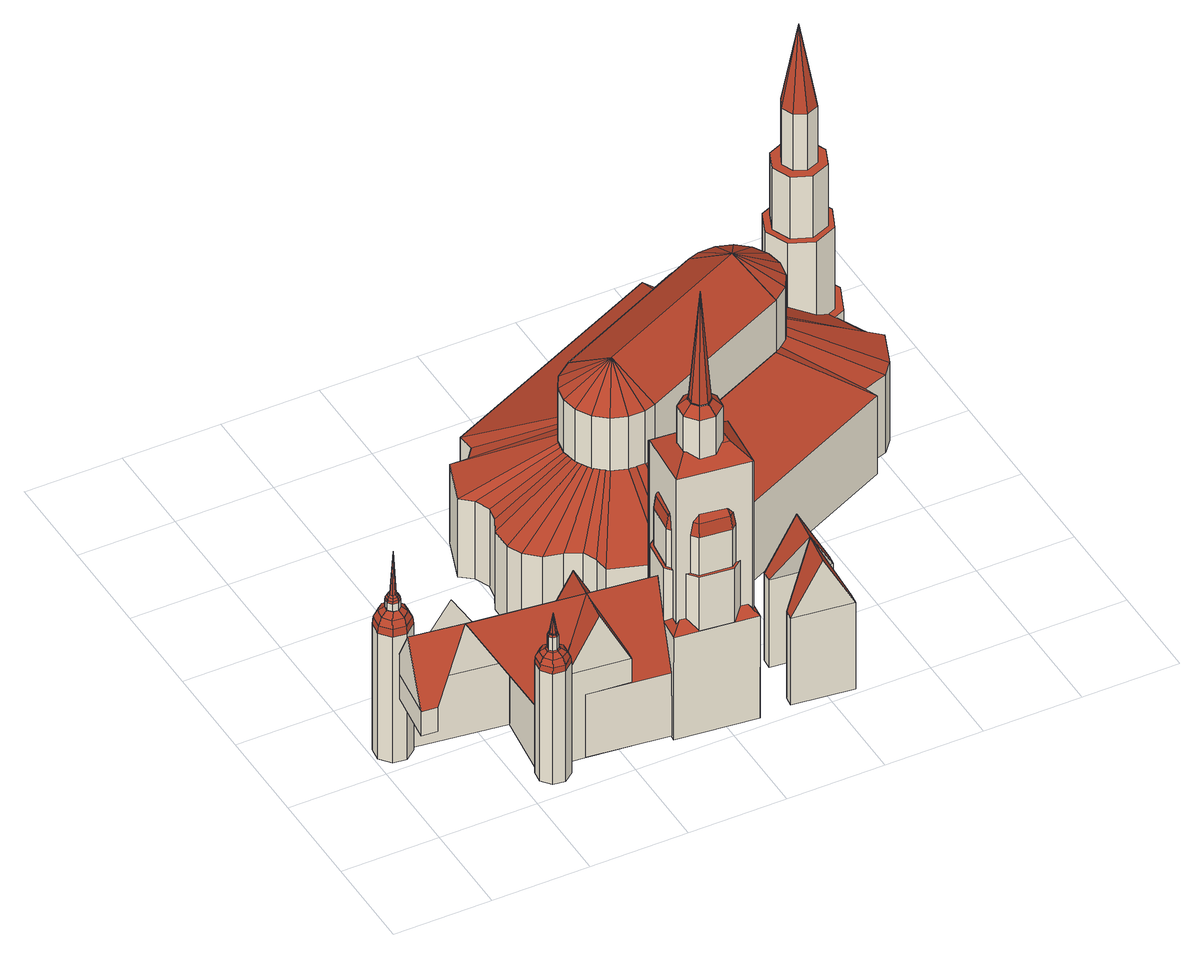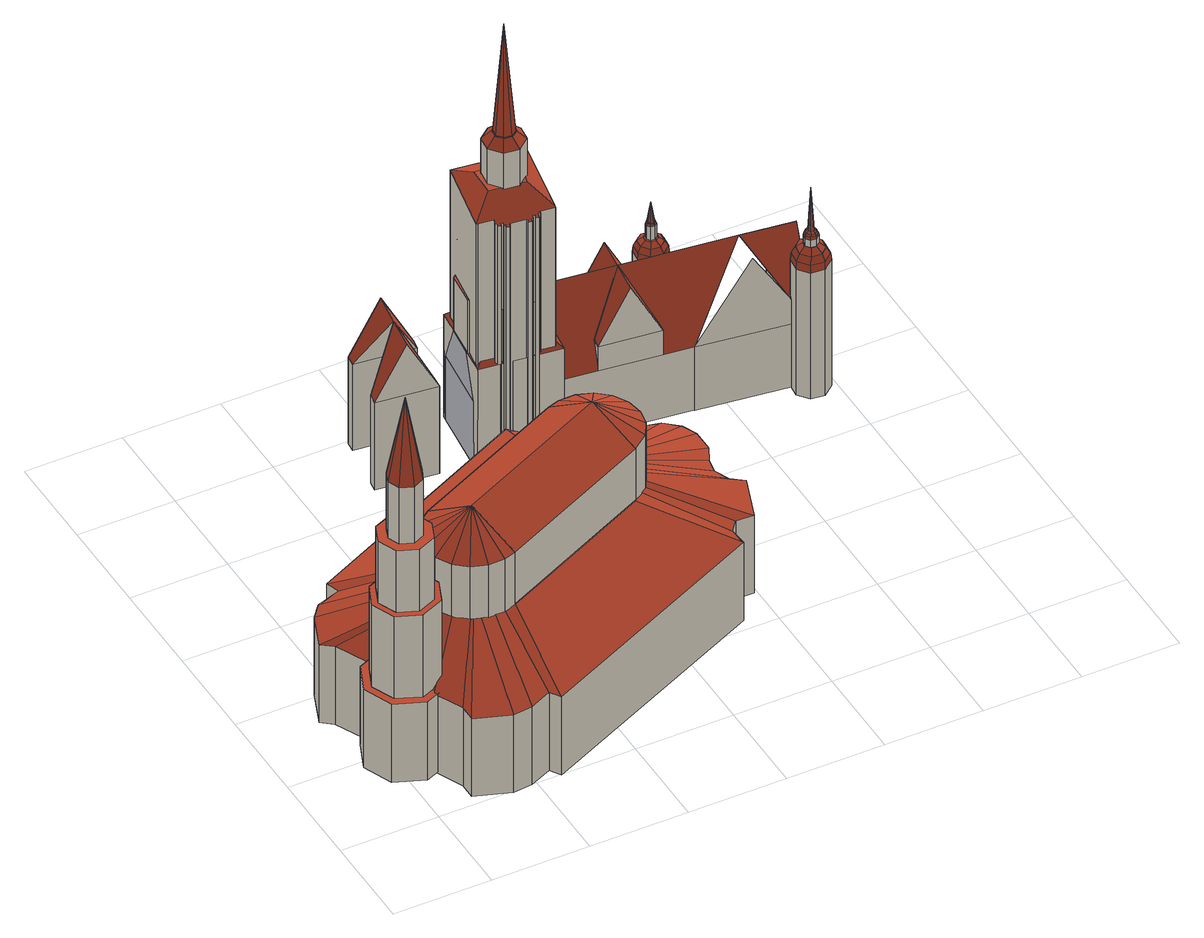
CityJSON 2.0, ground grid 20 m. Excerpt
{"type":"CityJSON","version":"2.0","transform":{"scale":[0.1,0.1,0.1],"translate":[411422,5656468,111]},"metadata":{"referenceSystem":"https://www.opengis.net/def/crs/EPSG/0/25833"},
"CityObjects":{
"building1":{"type":"Building","attributes":{"name":"Residenzschloss Dresdensmannsturm","Gemeindeschluessel":14612000,"Dachneigung":32.21,"Dachorientierung":7.76,"MittlereTraufHoehe":126.92,"QualitaetDacherkennung":100,"ObjektHoehe":32.31,"BodenHoehe":112.13,"Geometrietyp2DReferenz":"3000","AbsoluteHoehe":144.44,"Dachflaeche":2855.37,"measuredHeight":32.31,"function":"31001_3031","roofType":"5000","storeysAboveGround":11},"children":["building1-1","building1-2","building1-3","building1-4","building1-5","building1-6","building1-7","building1-8","building1-9","building1-10","building1-11","building1-12","building1-13","building1-14","building1-15","building1-16"],"geometry":[{"type":"MultiSurface","lod":"2","boundaries":[[[0,1,2]],[[1,0,3,4]]],"semantics":{"surfaces":[{"type":"WallSurface"}],"values":[0,0]}}]},
"building1-1":{"type":"BuildingPart","attributes":{"Dachneigung":5.36,"Dachorientierung":0,"MittlereTraufHoehe":141.39,"QualitaetDacherkennung":100,"BodenHoehe":112.03,"ObjektTeilHoehe":33.84,"Geometrietyp2DReferenz":"3000","AbsoluteHoehe":145.87,"Dachflaeche":96.58,"measuredHeight":33.84,"roofType":"3700","storeysAboveGround":11},"parents":["building1"],"geometry":[{"type":"MultiSurface","lod":"2","boundaries":[[[5,6,7,8]],[[6,9,10,7]],[[9,11,12,10]],[[11,13,14,12]],[[13,15,16,14]],[[15,17,18,16]],[[17,19,20,18]],[[19,5,8,20]],[[21,22,23]],[[21,23,24]],[[21,24,25]],[[21,25,26]],[[21,26,27]],[[21,27,28]],[[21,28,29]],[[21,29,22]],[[22,30,31,23]],[[23,31,32,24]],[[24,32,33,25]],[[25,33,34,26]],[[26,34,35,27]],[[27,35,36,28]],[[28,36,37,29]],[[29,37,30,22]],[[30,38,39,31]],[[31,39,40,32]],[[32,40,41,33]],[[33,41,42,34]],[[34,42,43,35]],[[35,43,44,36]],[[36,44,45,37]],[[37,45,38,30]],[[38,19,17,39]],[[39,17,15,40]],[[40,15,13,41]],[[41,13,11,42]],[[42,11,9,43]],[[43,9,6,44]],[[44,6,5,45]],[[45,5,19,38]],[[8,7,10,12,14,16,18,20]]],"semantics":{"surfaces":[{"type":"WallSurface"},{"type":"RoofSurface"},{"type":"GroundSurface"}],"values":[0,0,0,0,0,0,0,0,1,1,1,1,1,1,1,1,1,1,1,1,1,1,1,1,1,1,1,1,1,1,1,1,1,1,1,1,1,1,1,1,2]}}]},
"building1-2":{"type":"BuildingPart","attributes":{"Dachneigung":3.15,"Dachorientierung":0,"MittlereTraufHoehe":147.24,"QualitaetDacherkennung":100,"BodenHoehe":145.54,"ObjektTeilHoehe":12.84,"Geometrietyp2DReferenz":"3000","AbsoluteHoehe":158.38,"Dachflaeche":29,"measuredHeight":12.84,"roofType":"3700","storeysAboveGround":4},"parents":["building1"],"geometry":[{"type":"MultiSurface","lod":"2","boundaries":[[[46,47,28,48]],[[47,49,50,28]],[[49,51,52,50]],[[51,53,54,52]],[[53,55,56,54]],[[55,57,58,56]],[[57,59,60,58]],[[59,46,48,60]],[[61,62,63]],[[61,63,64]],[[61,64,65]],[[61,65,66]],[[61,66,67]],[[61,67,68]],[[61,68,69]],[[61,69,62]],[[62,70,71,63]],[[63,71,72,64]],[[64,72,73,65]],[[65,73,74,66]],[[66,74,75,67]],[[67,75,76,68]],[[68,76,77,69]],[[69,77,70,62]],[[70,78,79,71]],[[71,79,80,72]],[[72,80,81,73]],[[73,81,82,74]],[[74,82,83,75]],[[75,83,84,76]],[[76,84,85,77]],[[77,85,78,70]],[[78,59,57,79]],[[79,57,55,80]],[[80,55,53,81]],[[81,53,51,82]],[[82,51,49,83]],[[83,49,47,84]],[[84,47,46,85]],[[85,46,59,78]],[[48,28,50,52,54,56,58,60]]],"semantics":{"surfaces":[{"type":"WallSurface"},{"type":"RoofSurface"},{"type":"GroundSurface"}],"values":[0,0,0,0,0,0,0,0,1,1,1,1,1,1,1,1,1,1,1,1,1,1,1,1,1,1,1,1,1,1,1,1,1,1,1,1,1,1,1,1,2]}}]},
"building1-3":{"type":"BuildingPart","attributes":{"Dachneigung":30.23,"Dachorientierung":98.1,"MittlereTraufHoehe":132.48,"QualitaetDacherkennung":100,"BodenHoehe":126.92,"ObjektTeilHoehe":17.53,"Geometrietyp2DReferenz":"3000","AbsoluteHoehe":144.44,"Dachflaeche":199.86,"measuredHeight":17.53,"roofType":"3100","storeysAboveGround":6},"parents":["building1"],"geometry":[{"type":"MultiSurface","lod":"2","boundaries":[[[86,87,88,89]],[[87,90,1,88]],[[90,91,92,1]],[[91,86,89,92]],[[90,87,93]],[[86,91,94]],[[87,86,94,93]],[[91,90,93,94]],[[89,88,1,92]]],"semantics":{"surfaces":[{"type":"WallSurface"},{"type":"RoofSurface"},{"type":"GroundSurface"}],"values":[0,0,0,0,0,0,1,1,2]}}]},
"building1-4":{"type":"BuildingPart","attributes":{"Dachneigung":8.77,"Dachorientierung":0,"MittlereTraufHoehe":144.46,"QualitaetDacherkennung":100,"BodenHoehe":144.46,"ObjektTeilHoehe":5,"Geometrietyp2DReferenz":"3000","AbsoluteHoehe":149.46,"Dachflaeche":12.95,"measuredHeight":5,"roofType":"4000","storeysAboveGround":2},"parents":["building1"],"geometry":[{"type":"MultiSurface","lod":"2","boundaries":[[[95,96,97,98]],[[96,99,100,97]],[[99,101,102,100]],[[101,103,104,102]],[[103,105,106,104]],[[105,107,108,106]],[[107,109,110,108]],[[109,95,98,110]],[[96,95,111]],[[99,96,111]],[[101,99,111]],[[103,101,111]],[[105,103,111]],[[107,105,111]],[[109,107,111]],[[95,109,111]],[[98,97,100,102,104,106,108,110]]],"semantics":{"surfaces":[{"type":"WallSurface"},{"type":"RoofSurface"},{"type":"GroundSurface"}],"values":[0,0,0,0,0,0,0,0,1,1,1,1,1,1,1,1,2]}}]},
"building1-5":{"type":"BuildingPart","attributes":{"Dachneigung":5.8,"Dachorientierung":0,"MittlereTraufHoehe":137.91,"QualitaetDacherkennung":100,"BodenHoehe":112.11,"ObjektTeilHoehe":29.48,"Geometrietyp2DReferenz":"3000","AbsoluteHoehe":141.59,"Dachflaeche":72.19,"measuredHeight":29.48,"roofType":"3700","storeysAboveGround":10},"parents":["building1"],"geometry":[{"type":"MultiSurface","lod":"2","boundaries":[[[112,113,114,115]],[[113,116,117,114]],[[116,118,119,117]],[[118,120,121,119]],[[120,122,123,121]],[[122,124,125,123]],[[124,126,127,125]],[[126,112,115,127]],[[128,129,130]],[[128,130,131]],[[128,131,132]],[[128,132,133]],[[128,133,134]],[[128,134,135]],[[128,135,136]],[[128,136,129]],[[129,137,138,130]],[[130,138,139,131]],[[131,139,140,132]],[[132,140,141,133]],[[133,141,142,134]],[[134,142,143,135]],[[135,143,144,136]],[[136,144,137,129]],[[137,145,146,138]],[[138,146,147,139]],[[139,147,148,140]],[[140,148,149,141]],[[141,149,150,142]],[[142,150,151,143]],[[143,151,152,144]],[[144,152,145,137]],[[145,126,124,146]],[[146,124,122,147]],[[147,122,120,148]],[[148,120,118,149]],[[149,118,116,150]],[[150,116,113,151]],[[151,113,112,152]],[[152,112,126,145]],[[115,114,117,119,121,123,125,127]]],"semantics":{"surfaces":[{"type":"WallSurface"},{"type":"RoofSurface"},{"type":"GroundSurface"}],"values":[0,0,0,0,0,0,0,0,1,1,1,1,1,1,1,1,1,1,1,1,1,1,1,1,1,1,1,1,1,1,1,1,1,1,1,1,1,1,1,1,2]}}]},
"building1-6":{"type":"BuildingPart","attributes":{"Dachneigung":22.55,"Dachorientierung":0,"MittlereTraufHoehe":144.46,"QualitaetDacherkennung":100,"BodenHoehe":141.36,"ObjektTeilHoehe":5.5,"Geometrietyp2DReferenz":"3000","AbsoluteHoehe":146.86,"Dachflaeche":8.59,"measuredHeight":5.5,"roofType":"3500","storeysAboveGround":2},"parents":["building1"],"geometry":[{"type":"MultiSurface","lod":"2","boundaries":[[[153,154,155,156]],[[154,157,158,155]],[[157,159,160,158]],[[159,161,162,160]],[[161,163,164,162]],[[163,165,166,164]],[[165,167,168,166]],[[167,153,156,168]],[[154,153,169]],[[157,154,169]],[[159,157,169]],[[161,159,169]],[[163,161,169]],[[165,163,169]],[[167,165,169]],[[153,167,169]],[[156,155,158,160,162,164,166,168]]],"semantics":{"surfaces":[{"type":"WallSurface"},{"type":"RoofSurface"},{"type":"GroundSurface"}],"values":[0,0,0,0,0,0,0,0,1,1,1,1,1,1,1,1,2]}}]},
"building1-7":{"type":"BuildingPart","attributes":{"Dachneigung":21.31,"Dachorientierung":-83.11,"MittlereTraufHoehe":126.92,"QualitaetDacherkennung":100,"BodenHoehe":112.19,"ObjektTeilHoehe":32.25,"Geometrietyp2DReferenz":"3000","AbsoluteHoehe":144.44,"Dachflaeche":1184.16,"measuredHeight":32.25,"roofType":"3100","storeysAboveGround":11},"parents":["building1"],"geometry":[{"type":"MultiSurface","lod":"2","boundaries":[[[0,170,171,172]],[[173,174,175,176]],[[174,0,172,175]],[[0,174,94]],[[170,0,94,177,178]],[[174,173,179,177,94]],[[172,171,176,175]],[[176,171,170,173]],[[179,178,177]],[[173,170,178,179]]],"semantics":{"surfaces":[{"type":"WallSurface"},{"type":"RoofSurface"},{"type":"GroundSurface"},{"type":"ClosureSurface","isClosure":"1","QuelleClosure":"LoD2WallSurface"}],"values":[0,0,0,0,1,1,2,3,0,3]}}]},
"building1-8":{"type":"BuildingPart","attributes":{"Dachneigung":27.53,"Dachorientierung":7.8,"MittlereTraufHoehe":132.55,"QualitaetDacherkennung":100,"BodenHoehe":112.1,"ObjektTeilHoehe":32.34,"Geometrietyp2DReferenz":"3000","AbsoluteHoehe":144.44,"Dachflaeche":121.44,"measuredHeight":32.34,"roofType":"3100","storeysAboveGround":11},"parents":["building1"],"geometry":[{"type":"MultiSurface","lod":"2","boundaries":[[[180,181,182,183]],[[181,184,185,182]],[[184,186,187,185]],[[186,180,183,187]],[[184,181,188]],[[180,186,189]],[[181,180,189,188]],[[186,184,188,189]],[[183,182,185,187]]],"semantics":{"surfaces":[{"type":"WallSurface"},{"type":"RoofSurface"},{"type":"GroundSurface"}],"values":[0,0,0,0,0,0,1,1,2]}}]},
"building1-9":{"type":"BuildingPart","attributes":{"Dachneigung":27.54,"Dachorientierung":-172.2,"MittlereTraufHoehe":132.55,"QualitaetDacherkennung":100,"BodenHoehe":126.93,"ObjektTeilHoehe":17.52,"Geometrietyp2DReferenz":"3000","AbsoluteHoehe":144.44,"Dachflaeche":121.44,"measuredHeight":17.52,"roofType":"3100","storeysAboveGround":6},"parents":["building1"],"geometry":[{"type":"MultiSurface","lod":"2","boundaries":[[[190,191,192,193]],[[191,194,195,192]],[[194,196,197,195]],[[196,190,193,197]],[[194,191,198]],[[190,196,189]],[[191,190,189,198]],[[196,194,198,189]],[[193,192,195,197]]],"semantics":{"surfaces":[{"type":"WallSurface"},{"type":"RoofSurface"},{"type":"GroundSurface"}],"values":[0,0,0,0,0,0,1,1,2]}}]},
"building1-10":{"type":"BuildingPart","attributes":{"Dachneigung":42.25,"Dachorientierung":0,"MittlereTraufHoehe":135.97,"QualitaetDacherkennung":100,"BodenHoehe":112.13,"ObjektTeilHoehe":33.02,"Geometrietyp2DReferenz":"3000","AbsoluteHoehe":145.16,"Dachflaeche":415.4,"measuredHeight":33.02,"roofType":"3500","storeysAboveGround":11},"parents":["building1"],"geometry":[{"type":"MultiSurface","lod":"2","boundaries":[[[199,200,201,202]],[[203,204,205,206]],[[200,199,207]],[[203,178,179,200,207]],[[204,203,207]],[[199,208,209,204,207]],[[202,201,206,205]],[[206,201,200,179,173,176,171,170,178,203]],[[171,176,173,170]],[[170,173,179,178]],[[202,205,204,209,210,211,212,213,208,199]],[[212,211,210,213]],[[213,210,209,208]]],"semantics":{"surfaces":[{"type":"WallSurface"},{"type":"RoofSurface"},{"type":"GroundSurface"},{"type":"ClosureSurface","isClosure":"1","QuelleClosure":"LoD2WallSurface"}],"values":[0,0,1,1,1,1,2,0,3,3,0,3,3]}}]},
"building1-11":{"type":"BuildingPart","attributes":{"Dachneigung":4.38,"Dachorientierung":0,"MittlereTraufHoehe":181.13,"QualitaetDacherkennung":100,"BodenHoehe":181.13,"ObjektTeilHoehe":26.75,"Geometrietyp2DReferenz":"3000","AbsoluteHoehe":207.88,"Dachflaeche":182.05,"measuredHeight":26.75,"roofType":"4000","storeysAboveGround":9},"parents":["building1"],"geometry":[{"type":"MultiSurface","lod":"2","boundaries":[[[214,215,216,217]],[[215,218,219,216]],[[218,220,221,219]],[[220,222,223,221]],[[222,224,225,223]],[[224,226,227,225]],[[226,228,229,227]],[[228,214,217,229]],[[215,214,230]],[[218,215,230]],[[220,218,230]],[[222,220,230]],[[224,222,230]],[[226,224,230]],[[228,226,230]],[[214,228,230]],[[217,216,219,221,223,225,227,229]]],"semantics":{"surfaces":[{"type":"WallSurface"},{"type":"RoofSurface"},{"type":"GroundSurface"}],"values":[0,0,0,0,0,0,0,0,1,1,1,1,1,1,1,1,2]}}]},
"building1-12":{"type":"BuildingPart","attributes":{"Dachneigung":43.86,"Dachorientierung":0,"MittlereTraufHoehe":181.13,"QualitaetDacherkennung":100,"BodenHoehe":164.23,"ObjektTeilHoehe":20.91,"Geometrietyp2DReferenz":"3000","AbsoluteHoehe":185.14,"Dachflaeche":71.11,"measuredHeight":20.91,"roofType":"3500","storeysAboveGround":7},"parents":["building1"],"geometry":[{"type":"MultiSurface","lod":"2","boundaries":[[[231,232,233,234]],[[232,235,236,233]],[[235,237,238,236]],[[237,239,240,238]],[[239,241,242,240]],[[241,243,244,242]],[[243,245,246,244]],[[245,231,234,246]],[[232,231,247]],[[235,232,247]],[[237,235,247]],[[239,237,247]],[[241,239,247]],[[243,241,247]],[[245,243,247]],[[231,245,247]],[[234,233,236,238,240,242,244,246]]],"semantics":{"surfaces":[{"type":"WallSurface"},{"type":"RoofSurface"},{"type":"GroundSurface"}],"values":[0,0,0,0,0,0,0,0,1,1,1,1,1,1,1,1,2]}}]},
"building1-13":{"type":"BuildingPart","attributes":{"Dachneigung":6.52,"Dachorientierung":0,"MittlereTraufHoehe":157.16,"QualitaetDacherkennung":100,"BodenHoehe":148.55,"ObjektTeilHoehe":16.82,"Geometrietyp2DReferenz":"3000","AbsoluteHoehe":165.37,"Dachflaeche":417.18,"measuredHeight":16.82,"roofType":"3700","storeysAboveGround":6},"parents":["building1"],"geometry":[{"type":"MultiSurface","lod":"2","boundaries":[[[248,249,250,251]],[[249,252,253,250]],[[252,254,255,253]],[[254,256,257,255]],[[256,258,259,257]],[[258,260,261,259]],[[260,262,263,261]],[[262,248,251,263]],[[264,265,266]],[[264,266,267]],[[264,267,268]],[[264,268,269]],[[264,269,270]],[[264,270,271]],[[264,271,272]],[[264,272,265]],[[265,273,274,266]],[[266,274,275,267]],[[267,275,276,268]],[[268,276,277,269]],[[269,277,278,270]],[[270,278,279,271]],[[271,279,280,272]],[[272,280,273,265]],[[273,281,282,274]],[[274,282,283,275]],[[275,283,284,276]],[[276,284,285,277]],[[277,285,286,278]],[[278,286,287,279]],[[279,287,288,280]],[[280,288,281,273]],[[281,262,260,282]],[[282,260,258,283]],[[283,258,256,284]],[[284,256,254,285]],[[285,254,252,286]],[[286,252,249,287]],[[287,249,248,288]],[[288,248,262,281]],[[257,259,261,263,251,250,253,255]]],"semantics":{"surfaces":[{"type":"WallSurface"},{"type":"RoofSurface"},{"type":"ClosureSurface","isClosure":"1","QuelleClosure":"LoD2GroundSurface"}],"values":[0,0,0,0,0,0,0,0,1,1,1,1,1,1,1,1,1,1,1,1,1,1,1,1,1,1,1,1,1,1,1,1,1,1,1,1,1,1,1,1,2]}}]},
"building1-14":{"type":"BuildingPart","attributes":{"Dachneigung":90,"Dachorientierung":0,"MittlereTraufHoehe":148.55,"QualitaetDacherkennung":100,"BodenHoehe":136.02,"ObjektTeilHoehe":12.53,"Geometrietyp2DReferenz":"3000","AbsoluteHoehe":148.55,"Dachflaeche":228.17,"measuredHeight":12.53,"roofType":"1000","storeysAboveGround":4},"parents":["building1"],"geometry":[{"type":"MultiSurface","lod":"2","boundaries":[[[289,290,291,292]],[[290,293,294,291]],[[293,295,296,294]],[[295,297,298,296]],[[297,299,300,298]],[[299,301,302,300]],[[301,303,304,302]],[[303,289,292,304]],[[292,291,294,296,298,300,302,304]],[[293,290,289,303,301,299,297,295],[253,255,257,259,261,263,251,250]],[[253,250,251,263,261,259,257,255]]],"semantics":{"surfaces":[{"type":"WallSurface"},{"type":"GroundSurface"},{"type":"RoofSurface"},{"type":"ClosureSurface","isClosure":"1","QuelleClosure":"LoD2RoofSurface"}],"values":[0,0,0,0,0,0,0,0,1,2,3]}}]},
"building1-15":{"type":"BuildingPart","attributes":{"Dachneigung":27.52,"Dachorientierung":7.8,"MittlereTraufHoehe":132.55,"QualitaetDacherkennung":100,"BodenHoehe":112.35,"ObjektTeilHoehe":32.09,"Geometrietyp2DReferenz":"3000","AbsoluteHoehe":144.44,"Dachflaeche":121.38,"measuredHeight":32.09,"roofType":"3100","storeysAboveGround":11},"parents":["building1"],"geometry":[{"type":"MultiSurface","lod":"2","boundaries":[[[305,306,307,308]],[[306,309,310,307]],[[309,311,312,310]],[[311,305,308,312]],[[309,306,313]],[[305,311,314]],[[306,305,314,313]],[[311,309,313,314]],[[308,307,310,312]]],"semantics":{"surfaces":[{"type":"WallSurface"},{"type":"RoofSurface"},{"type":"GroundSurface"}],"values":[0,0,0,0,0,0,1,1,2]}}]},
"building1-16":{"type":"BuildingPart","attributes":{"Dachneigung":27.53,"Dachorientierung":-172.2,"MittlereTraufHoehe":132.55,"QualitaetDacherkennung":100,"BodenHoehe":112.17,"ObjektTeilHoehe":32.28,"Geometrietyp2DReferenz":"3000","AbsoluteHoehe":144.44,"Dachflaeche":121.44,"measuredHeight":32.28,"roofType":"3100","storeysAboveGround":11},"parents":["building1"],"geometry":[{"type":"MultiSurface","lod":"2","boundaries":[[[315,316,317,318]],[[316,319,320,317]],[[319,321,322,320]],[[321,315,318,322]],[[319,316,323]],[[315,321,314]],[[316,315,314,323]],[[321,319,323,314]],[[318,317,320,322]]],"semantics":{"surfaces":[{"type":"WallSurface"},{"type":"RoofSurface"},{"type":"GroundSurface"}],"values":[0,0,0,0,0,0,1,1,2]}}]},
"building2":{"type":"Building","attributes":{"name":"Hausmannsturm,Residenzschloss Dresden","Dachtyp_tdc":"tdcCutTentRoof","Gemeindeschluessel":14612000,"Dachneigung":43.99,"QualitaetDacherkennung":9,"Geometrietyp2DReferenz":"3000","measuredHeight":60.92,"function":"31001_3031","roofType":"9999"},"geometry":[{"type":"Solid","lod":"2","boundaries":[[[[324,325,326,327]],[[325,328,329,326]],[[328,330,331,329]],[[330,332,333,331]],[[332,334,335,333]],[[334,336,337,335]],[[336,338,339,337]],[[338,340,341,339]],[[340,342,343,341]],[[342,344,345,343]],[[344,346,347,345]],[[346,348,349,347]],[[348,350,351,349]],[[350,352,353,351]],[[352,354,355,353]],[[354,356,357,355]],[[356,358,359,357]],[[358,360,361,359]],[[360,362,363,361]],[[362,364,365,363]],[[364,366,367,365]],[[366,368,369,367]],[[368,370,371,369]],[[370,372,373,371]],[[372,374,375,373]],[[374,376,377,375]],[[376,378,379,377]],[[378,380,381,379]],[[380,382,383,381]],[[382,384,385,383]],[[384,386,387,385]],[[386,388,389,387]],[[388,324,327,389]],[[325,324,388,390,391]],[[328,325,391,392]],[[386,384,382,380,378,376,374,372,370,368,366,364,362,360,358,356,354,352,350,348,346,344,342,340,338,336,334,332,330,328,392,393]],[[388,386,393,390]],[[393,392,391,390]],[[327,326,329,331,333,335,337,339,341,343,345,347,349,351,353,355,357,359,361,363,365,367,369,371,373,375,377,379,381,383,385,387,389]]]],"semantics":{"surfaces":[{"type":"WallSurface"},{"type":"RoofSurface"},{"type":"GroundSurface"}],"values":[[0,0,0,0,0,0,0,0,0,0,0,0,0,0,0,0,0,0,0,0,0,0,0,0,0,0,0,0,0,0,0,0,0,1,1,1,1,1,2]]}}]},
"building3":{"type":"Building","attributes":{"name":"Kathedrale Ss. Trinitatis","Gemeindeschluessel":14612000,"Dachneigung":90,"Dachorientierung":0,"MittlereTraufHoehe":130.21,"QualitaetDacherkennung":100,"ObjektHoehe":25.7,"BodenHoehe":111.96,"Geometrietyp2DReferenz":"3000","AbsoluteHoehe":137.66,"Dachflaeche":4424.07,"measuredHeight":25.7,"function":"31001_3041","roofType":"3500","storeysAboveGround":9},"children":["building3-1","building3-2","building3-3","building3-4","building3-5","building3-6","building3-7"],"geometry":[{"type":"MultiSurface","lod":"2","boundaries":[[[394,395,396,397]],[[395,398,399,396]],[[398,400,401,399]],[[400,402,403,401]],[[402,404,405,403]],[[404,406,407,405]],[[406,408,409,407]],[[408,410,411,409]],[[410,412,413,411]],[[412,414,415,413]],[[414,416,417,415]],[[416,418,419,417]],[[418,420,421,419]],[[420,422,423,421]],[[422,424,425,423]],[[424,426,427,425]],[[426,428,429,427]],[[428,430,431,429]],[[430,432,433,431]],[[432,434,435,433]],[[434,436,437,435]],[[436,438,439,437]],[[438,440,441,439]],[[440,442,443,441]],[[442,444,445,443]],[[444,446,447,445]],[[446,448,449,447]],[[448,450,451,449]],[[450,452,453,451]],[[452,454,455,453]],[[454,456,457,455]],[[456,458,459,457]],[[458,460,461,459]],[[460,394,397,461]],[[394,460,462,463]],[[464,465,440,438]],[[466,420,418,467]],[[467,468,469,470,471,472,473,474,475,476,477,478,463,462,479,480,481,482,483,484,485,486,487,465,464,488,489,490,491,492,493,494,495,466]],[[460,458,479,462]],[[395,394,463,478]],[[410,471,470,412]],[[468,467,418,416]],[[469,468,416,414]],[[470,469,414,412]],[[473,472,408,406]],[[410,408,472,471]],[[398,395,478,477]],[[476,475,402,400]],[[477,476,400,398]],[[480,479,458,456]],[[488,464,438,436]],[[490,489,434,432]],[[489,488,436,434]],[[491,490,432,430]],[[422,420,466,495]],[[422,495,494,424]],[[426,424,494,493]],[[428,426,493,492]],[[492,491,430,428]],[[481,480,456,454]],[[482,481,454,452]],[[484,483,450,448]],[[483,482,452,450]],[[485,484,448,446]],[[486,485,446,444]],[[487,486,444,442]],[[442,440,465,487]],[[474,473,406,404]],[[404,402,475,474]],[[397,396,399,401,403,405,407,409,411,413,415,417,419,421,423,425,427,429,431,433,435,437,439,441,443,445,447,449,451,453,455,457,459,461]]],"semantics":{"surfaces":[{"type":"WallSurface"},{"type":"RoofSurface"},{"type":"GroundSurface"}],"values":[0,0,0,0,0,0,0,0,0,0,0,0,0,0,0,0,0,0,0,0,0,0,0,0,0,0,0,0,0,0,0,0,0,0,1,1,1,1,1,1,1,1,1,1,1,1,1,1,1,1,1,1,1,1,1,1,1,1,1,1,1,1,1,1,1,1,1,1,1,2]}}]},
"building3-1":{"type":"BuildingPart","attributes":{"Dachneigung":57.78,"Dachorientierung":65.01,"MittlereTraufHoehe":149.91,"QualitaetDacherkennung":100,"BodenHoehe":137.98,"ObjektTeilHoehe":18.05,"Geometrietyp2DReferenz":"3000","AbsoluteHoehe":156.03,"Dachflaeche":830.53,"measuredHeight":18.05,"roofType":"3100","storeysAboveGround":6},"parents":["building3"],"geometry":[{"type":"MultiSurface","lod":"2","boundaries":[[[496,497,498,499]],[[500,501,502,503]],[[497,496,504,505]],[[501,500,505,504]],[[499,498,503,502]],[[497,500,503,498]],[[501,496,499,502]],[[500,497,505]],[[496,501,504]]],"semantics":{"surfaces":[{"type":"WallSurface"},{"type":"RoofSurface"},{"type":"GroundSurface"},{"type":"ClosureSurface","isClosure":"1","QuelleClosure":"LoD2WallSurface"}],"values":[0,0,1,1,2,3,3,3,3]}}]},
"building3-2":{"type":"BuildingPart","attributes":{"Dachneigung":9.84,"Dachorientierung":0,"MittlereTraufHoehe":177.07,"QualitaetDacherkennung":100,"BodenHoehe":164.03,"ObjektTeilHoehe":31.49,"Geometrietyp2DReferenz":"3000","AbsoluteHoehe":195.51,"Dachflaeche":198.35,"measuredHeight":31.49,"roofType":"3500","storeysAboveGround":10},"parents":["building3"],"geometry":[{"type":"MultiSurface","lod":"2","boundaries":[[[506,507,508,509]],[[507,510,511,508]],[[510,512,513,511]],[[512,514,515,513]],[[514,516,517,515]],[[516,518,519,517]],[[518,520,521,519]],[[520,506,509,521]],[[507,506,522]],[[510,507,522]],[[512,510,522]],[[514,512,522]],[[516,514,522]],[[518,516,522]],[[520,518,522]],[[506,520,522]],[[513,515,517,519,521,509,508,511]]],"semantics":{"surfaces":[{"type":"WallSurface"},{"type":"RoofSurface"},{"type":"ClosureSurface","isClosure":"1","QuelleClosure":"LoD2GroundSurface"}],"values":[0,0,0,0,0,0,0,0,1,1,1,1,1,1,1,1,2]}}]},
"building3-3":{"type":"BuildingPart","attributes":{"Dachneigung":0,"Dachorientierung":0,"MittlereTraufHoehe":149.91,"QualitaetDacherkennung":100,"BodenHoehe":137.52,"ObjektTeilHoehe":18.5,"Geometrietyp2DReferenz":"3000","AbsoluteHoehe":156.03,"Dachflaeche":233.77,"measuredHeight":18.5,"roofType":"3500","storeysAboveGround":6},"parents":["building3"],"geometry":[{"type":"MultiSurface","lod":"2","boundaries":[[[523,524,525,526]],[[524,500,503,527,525]],[[497,528,529,530,498]],[[528,531,532,529]],[[531,533,534,532]],[[533,535,536,534]],[[535,537,538,536]],[[537,539,540,538]],[[539,523,526,540]],[[524,523,505]],[[500,524,505]],[[528,497,505]],[[531,528,505]],[[533,531,505]],[[535,533,505]],[[537,535,505]],[[539,537,505]],[[523,539,505]],[[526,525,527,530,529,532,534,536,538,540]],[[530,527,503,498]],[[497,498,503,500]],[[497,500,505]]],"semantics":{"surfaces":[{"type":"WallSurface"},{"type":"RoofSurface"},{"type":"GroundSurface"},{"type":"ClosureSurface","isClosure":"1","QuelleClosure":"LoD2WallSurface"},{"type":"ClosureSurface","isClosure":"1","QuelleClosure":"LoD2RoofSurface"}],"values":[0,0,0,0,0,0,0,0,0,1,1,1,1,1,1,1,1,1,2,0,3,4]}}]},
"building3-4":{"type":"BuildingPart","attributes":{"Dachneigung":0,"Dachorientierung":0,"MittlereTraufHoehe":149.91,"QualitaetDacherkennung":100,"BodenHoehe":137.57,"ObjektTeilHoehe":18.45,"Geometrietyp2DReferenz":"3000","AbsoluteHoehe":156.03,"Dachflaeche":233.77,"measuredHeight":18.45,"roofType":"3500","storeysAboveGround":6},"parents":["building3"],"geometry":[{"type":"MultiSurface","lod":"2","boundaries":[[[541,542,543,544]],[[542,496,499,545,543]],[[501,546,547,548,502]],[[546,549,550,547]],[[549,551,552,550]],[[551,553,554,552]],[[553,555,556,554]],[[555,557,558,556]],[[557,541,544,558]],[[542,541,504]],[[496,542,504]],[[546,501,504]],[[549,546,504]],[[551,549,504]],[[553,551,504]],[[555,553,504]],[[557,555,504]],[[541,557,504]],[[544,543,545,548,547,550,552,554,556,558]],[[548,545,499,502]],[[501,502,499,496]],[[501,496,504]]],"semantics":{"surfaces":[{"type":"WallSurface"},{"type":"RoofSurface"},{"type":"GroundSurface"},{"type":"ClosureSurface","isClosure":"1","QuelleClosure":"LoD2WallSurface"},{"type":"ClosureSurface","isClosure":"1","QuelleClosure":"LoD2RoofSurface"}],"values":[0,0,0,0,0,0,0,0,0,1,1,1,1,1,1,1,1,1,2,0,3,4]}}]},
"building3-5":{"type":"BuildingPart","attributes":{"Dachneigung":90,"Dachorientierung":0,"MittlereTraufHoehe":130.53,"QualitaetDacherkennung":100,"BodenHoehe":112.34,"ObjektTeilHoehe":18.19,"Geometrietyp2DReferenz":"3000","AbsoluteHoehe":130.53,"Dachflaeche":205.24,"measuredHeight":18.19,"roofType":"1000","storeysAboveGround":6},"parents":["building3"],"geometry":[{"type":"MultiSurface","lod":"2","boundaries":[[[559,560,561,562]],[[560,563,564,561]],[[563,565,566,564]],[[565,567,568,566]],[[567,569,570,568]],[[569,571,572,570]],[[571,573,574,572]],[[573,559,562,574]],[[562,561,564,566,568,570,572,574]],[[563,560,559,573,571,569,567,565],[575,576,577,578,579,580,581,582]],[[575,582,581,580,579,578,577,576]]],"semantics":{"surfaces":[{"type":"WallSurface"},{"type":"GroundSurface"},{"type":"RoofSurface"},{"type":"ClosureSurface","isClosure":"1","QuelleClosure":"LoD2RoofSurface"}],"values":[0,0,0,0,0,0,0,0,1,2,3]}}]},
"building3-6":{"type":"BuildingPart","attributes":{"Dachneigung":90,"Dachorientierung":0,"MittlereTraufHoehe":149.59,"QualitaetDacherkennung":100,"BodenHoehe":130.53,"ObjektTeilHoehe":19.06,"Geometrietyp2DReferenz":"3000","AbsoluteHoehe":149.59,"Dachflaeche":129.6,"measuredHeight":19.06,"roofType":"1000","storeysAboveGround":6},"parents":["building3"],"geometry":[{"type":"MultiSurface","lod":"2","boundaries":[[[583,584,582,581]],[[584,585,575,582]],[[585,586,576,575]],[[586,587,577,576]],[[587,588,578,577]],[[588,589,579,578]],[[589,590,580,579]],[[590,583,581,580]],[[585,584,583,590,589,588,587,586],[591,592,593,594,595,596,597,598]],[[591,598,597,596,595,594,593,592]],[[579,580,581,582,575,576,577,578]]],"semantics":{"surfaces":[{"type":"WallSurface"},{"type":"RoofSurface"},{"type":"ClosureSurface","isClosure":"1","QuelleClosure":"LoD2RoofSurface"},{"type":"ClosureSurface","isClosure":"1","QuelleClosure":"LoD2GroundSurface"}],"values":[0,0,0,0,0,0,0,0,1,2,3]}}]},
"building3-7":{"type":"BuildingPart","attributes":{"Dachneigung":90,"Dachorientierung":0,"MittlereTraufHoehe":164.03,"QualitaetDacherkennung":100,"BodenHoehe":149.59,"ObjektTeilHoehe":14.44,"Geometrietyp2DReferenz":"3000","AbsoluteHoehe":164.03,"Dachflaeche":84.47,"measuredHeight":14.44,"roofType":"1000","storeysAboveGround":5},"parents":["building3"],"geometry":[{"type":"MultiSurface","lod":"2","boundaries":[[[599,600,598,597]],[[600,601,591,598]],[[601,602,592,591]],[[602,603,593,592]],[[603,604,594,593]],[[604,605,595,594]],[[605,606,596,595]],[[606,599,597,596]],[[604,603,602,601,600,599,606,605],[517,519,521,509,508,511,513,515]],[[517,515,513,511,508,509,521,519]],[[598,591,592,593,594,595,596,597]]],"semantics":{"surfaces":[{"type":"WallSurface"},{"type":"RoofSurface"},{"type":"ClosureSurface","isClosure":"1","QuelleClosure":"LoD2RoofSurface"},{"type":"ClosureSurface","isClosure":"1","QuelleClosure":"LoD2GroundSurface"}],"values":[0,0,0,0,0,0,0,0,1,2,3]}}]}
},
"vertices":[
[260,217,159],[41,247,159],[150,232,334],[260,217,11],[41,247,11],
[76,236,304],[53,218,304],[53,218,10],[76,236,10],[25,222,304],[25,222,10],[7,244,304],[7,244,10],[10,272,304],[10,272,10],[33,290,304],[33,290,10],[61,287,304],[61,287,10],[79,265,304],[79,265,10],[43,254,349],[58,258,345],[50,268,345],[39,269,345],[30,262,345],[28,250,345],[36,241,345],[47,240,345],[56,247,345],[70,262,335],[56,279,335],[35,281,335],[19,268,335],[16,247,335],[29,230,335],[51,227,335],[67,241,335],[77,264,321],[60,285,321],[33,289,321],[12,272,321],[9,244,321],[26,223,321],[53,220,321],[74,237,321],
[55,247,362],[47,240,362],[55,247,345],[36,242,362],[36,242,345],[29,250,362],[29,250,345],[30,261,362],[30,261,345],[39,268,362],[39,268,345],[50,267,362],[50,267,345],[57,258,362],[57,258,345],[43,254,474],[49,256,375],[46,259,375],[41,260,375],[38,257,375],[37,253,375],[40,249,375],[45,249,375],[48,251,375],[53,257,372],[48,264,372],[40,265,372],[34,259,372],[33,251,372],[38,245,372],[46,244,372],[52,249,372],[56,258,368],[50,266,368],[39,267,368],[31,261,368],[30,250,368],[36,242,368],[47,241,368],[55,248,368],
[54,104,215],[22,108,215],[22,108,159],[54,104,159],[41,247,215],[76,242,215],[76,242,159],[32,178,334],[141,163,334],
[272,57,335],[267,53,335],[267,53,340],[272,57,340],[261,54,335],[261,54,340],[257,59,335],[257,59,340],[258,65,335],[258,65,340],[263,69,335],[263,69,340],[269,68,335],[269,68,340],[273,63,335],[273,63,340],[265,61,385],
[294,45,269],[274,29,269],[274,29,11],[294,45,11],[249,32,269],[249,32,11],[233,52,269],[233,52,11],[236,77,269],[236,77,11],[256,93,269],[256,93,11],[281,90,269],[281,90,11],[297,70,269],[297,70,11],[265,61,306],[278,65,303],[272,73,303],[261,74,303],[253,68,303],[252,57,303],[258,49,303],[269,48,303],[277,54,303],[289,68,295],[277,83,295],[258,85,295],[243,73,295],[241,54,295],[253,39,295],[272,37,295],[287,49,295],[296,70,283],[280,89,283],[256,92,283],[237,76,283],[234,52,283],[250,33,283],[274,30,283],[293,46,283],
[274,56,335],[268,51,335],[268,51,304],[274,56,304],[260,52,335],[260,52,304],[255,58,335],[255,58,304],[256,66,335],[256,66,304],[262,71,335],[262,71,304],[270,70,335],[270,70,304],[275,64,335],[275,64,304],[265,61,359],
[516,186,159],[516,186,12],[260,217,12],[500,50,159],[242,82,159],[242,82,12],[500,50,12],[508,118,334],[512,151,250],[504,86,250],
[427,82,216],[425,60,216],[425,60,11],[427,82,11],[301,74,216],[301,74,11],[304,96,216],[304,96,11],[363,67,334],[372,135,334],
[317,188,216],[320,210,216],[320,210,159],[317,188,159],[444,195,216],[444,195,159],[441,174,216],[441,174,159],[382,202,334],
[664,20,250],[499,39,250],[499,39,11],[664,20,11],[519,206,250],[684,186,250],[684,186,11],[519,206,11],[592,113,342],[670,66,250],[678,131,250],[682,166,159],[682,166,11],[666,30,11],[666,30,159],
[611,102,701],[598,91,701],[598,91,720],[611,102,720],[581,93,701],[581,93,720],[570,107,701],[570,107,720],[572,124,701],[572,124,720],[585,134,701],[585,134,720],[602,132,701],[602,132,720],[613,119,701],[613,119,720],[592,113,969],
[628,93,701],[603,73,701],[603,73,532],[628,93,532],[571,76,701],[571,76,532],[551,101,701],[551,101,532],[555,133,701],[555,133,532],[580,153,701],[580,153,532],[612,149,701],[612,149,532],[632,124,701],[632,124,532],[592,113,741],
[665,72,462],[615,33,462],[615,33,375],[665,72,375],[551,40,462],[551,40,375],[511,90,462],[511,90,375],[519,153,462],[519,153,375],[568,193,462],[568,193,375],[632,186,462],[632,186,375],[672,136,462],[672,136,375],[592,113,544],[624,122,537],[608,143,537],[582,145,537],[562,129,537],[559,103,537],[575,83,537],[601,80,537],[621,96,537],[651,130,519],[622,167,519],[574,173,519],[537,143,519],[532,96,519],[561,58,519],[609,53,519],[646,83,519],[668,135,492],[630,182,492],[570,189,492],[522,151,492],[515,91,492],[553,43,492],[613,36,492],[661,74,492],
[670,69,375],[616,26,375],[616,26,250],[670,69,250],[548,34,375],[548,34,250],[505,88,375],[505,88,250],[513,157,375],[513,157,250],[567,199,375],[567,199,250],[635,191,375],[635,191,250],[678,137,375],[678,137,250],
[855,30,216],[852,8,216],[852,8,14],[855,30,14],[728,23,216],[728,23,14],[731,44,216],[731,44,14],[790,15,334],[800,83,334],
[745,136,216],[747,158,216],[747,158,12],[745,136,12],[871,143,216],[871,143,12],[868,122,216],[868,122,12],[809,151,334],
[658,38,600],[513,57,600],[513,57,12],[658,38,12],[533,196,583],[533,196,12],[533,199,580],[533,199,12],[563,195,580],[563,195,12],[563,198,578],[563,198,12],[567,197,578],[567,197,12],[568,202,573],[568,202,12],[574,201,573],[574,201,12],[573,197,577],[573,197,12],[578,196,577],[578,196,12],[579,200,573],[579,200,12],[582,200,573],[582,200,12],[583,203,570],[583,203,12],[590,202,570],[590,202,12],[589,199,573],[589,199,12],[591,197,574],[591,197,12],[621,194,574],[621,194,12],[624,194,574],[624,194,12],[625,197,570],[625,197,12],[632,196,570],[632,196,12],[631,193,574],[631,193,12],[634,193,574],[634,193,12],[634,189,577],[634,189,12],[639,188,577],[639,188,12],[640,192,574],[640,192,12],[646,190,574],[646,190,12],[646,188,577],[646,188,12],[649,187,577],[649,187,12],[648,181,583],[648,181,12],[678,177,583],[678,177,12],[682,176,583],[682,176,12],[661,38,600],[661,38,12],[638,85,621],[550,96,621],[566,153,620],[640,143,620],
[964,978,192],[1009,999,192],[1009,999,10],[964,978,10],[1049,1003,192],[1049,1003,10],[1121,977,192],[1121,977,10],[1120,943,192],[1120,943,10],[1147,884,192],[1147,884,10],[1196,780,192],[1196,780,10],[1241,684,192],[1241,684,10],[1264,666,192],[1264,666,10],[1236,594,192],[1236,594,10],[1213,567,192],[1213,567,10],[1162,550,192],[1162,550,10],[1172,522,192],[1172,522,10],[685,294,192],[685,294,10],[664,315,192],[664,315,10],[638,314,192],[638,314,10],[612,292,192],[612,292,10],[515,326,192],[515,326,10],[513,357,192],[513,357,10],[500,385,192],[500,385,10],[469,401,192],[469,401,10],[431,410,192],[431,410,10],[402,436,192],[402,436,10],[389,466,192],[389,466,10],[389,512,192],[389,512,10],[405,543,192],[405,543,10],[411,573,192],[411,573,10],[398,604,192],[398,604,10],[373,624,192],[373,624,10],[406,716,192],[406,716,10],[443,715,192],[443,715,10],[462,738,192],[462,738,10],[459,774,192],[459,774,10],[950,1000,192],[950,1000,10],[944,812,267],[968,820,267],[573,525,267],[568,533,267],[699,483,267],[1027,636,267],[1041,647,267],[1065,668,267],[1077,690,267],[1082,716,267],[1083,724,267],[1077,757,267],[1060,787,267],[1034,809,267],[1029,811,267],[1014,816,267],[988,820,267],[617,659,267],[596,644,267],[583,634,267],[574,619,267],[564,598,267],[562,585,267],[560,570,267],[562,559,267],[564,547,267],[579,514,267],[586,505,267],[594,498,267],[602,492,267],[609,486,267],[641,475,267],[657,475,267],[675,475,267],
[1027,636,389],[699,483,389],[699,483,270],[1027,636,270],[617,659,389],[944,812,389],[944,812,270],[617,659,270],[985,724,450],[658,571,450],
[1195,792,661],[1170,782,661],[1170,782,530],[1195,792,530],[1146,792,661],[1146,792,530],[1136,817,661],[1136,817,530],[1146,841,661],[1146,841,530],[1170,852,661],[1170,852,530],[1195,841,661],[1195,841,530],[1205,817,661],[1205,817,530],[1170,817,845],
[566,605,389],[583,634,389],[583,634,265],[566,605,265],[617,659,265],[675,475,389],[675,475,265],[699,483,265],[641,475,389],[641,475,265],[609,486,389],[609,486,265],[583,508,389],[583,508,265],[566,538,389],[566,538,265],[560,571,389],[560,571,265],
[1077,690,389],[1060,661,389],[1060,661,266],[1077,690,266],[1027,636,266],[968,820,389],[968,820,266],[944,812,266],[1002,820,389],[1002,820,266],[1034,809,389],[1034,809,266],[1060,787,389],[1060,787,266],[1077,757,389],[1077,757,266],[1083,724,389],[1083,724,266],
[1230,757,195],[1170,732,195],[1170,732,13],[1230,757,13],[1110,757,195],[1110,757,13],[1085,817,195],[1085,817,13],[1110,877,195],[1110,877,13],[1170,902,195],[1170,902,13],[1230,877,195],[1230,877,13],[1255,817,195],[1255,817,13],[1122,769,195],[1102,817,195],[1122,865,195],[1170,885,195],[1218,865,195],[1238,817,195],[1218,769,195],[1170,749,195],
[1218,769,386],[1170,749,386],[1122,769,386],[1102,817,386],[1122,865,386],[1170,885,386],[1218,865,386],[1238,817,386],[1132,778,386],[1116,817,386],[1132,856,386],[1170,872,386],[1209,856,386],[1225,817,386],[1209,778,386],[1170,762,386],
[1209,778,530],[1170,762,530],[1132,778,530],[1116,817,530],[1132,856,530],[1170,872,530],[1209,856,530],[1225,817,530]
]}
